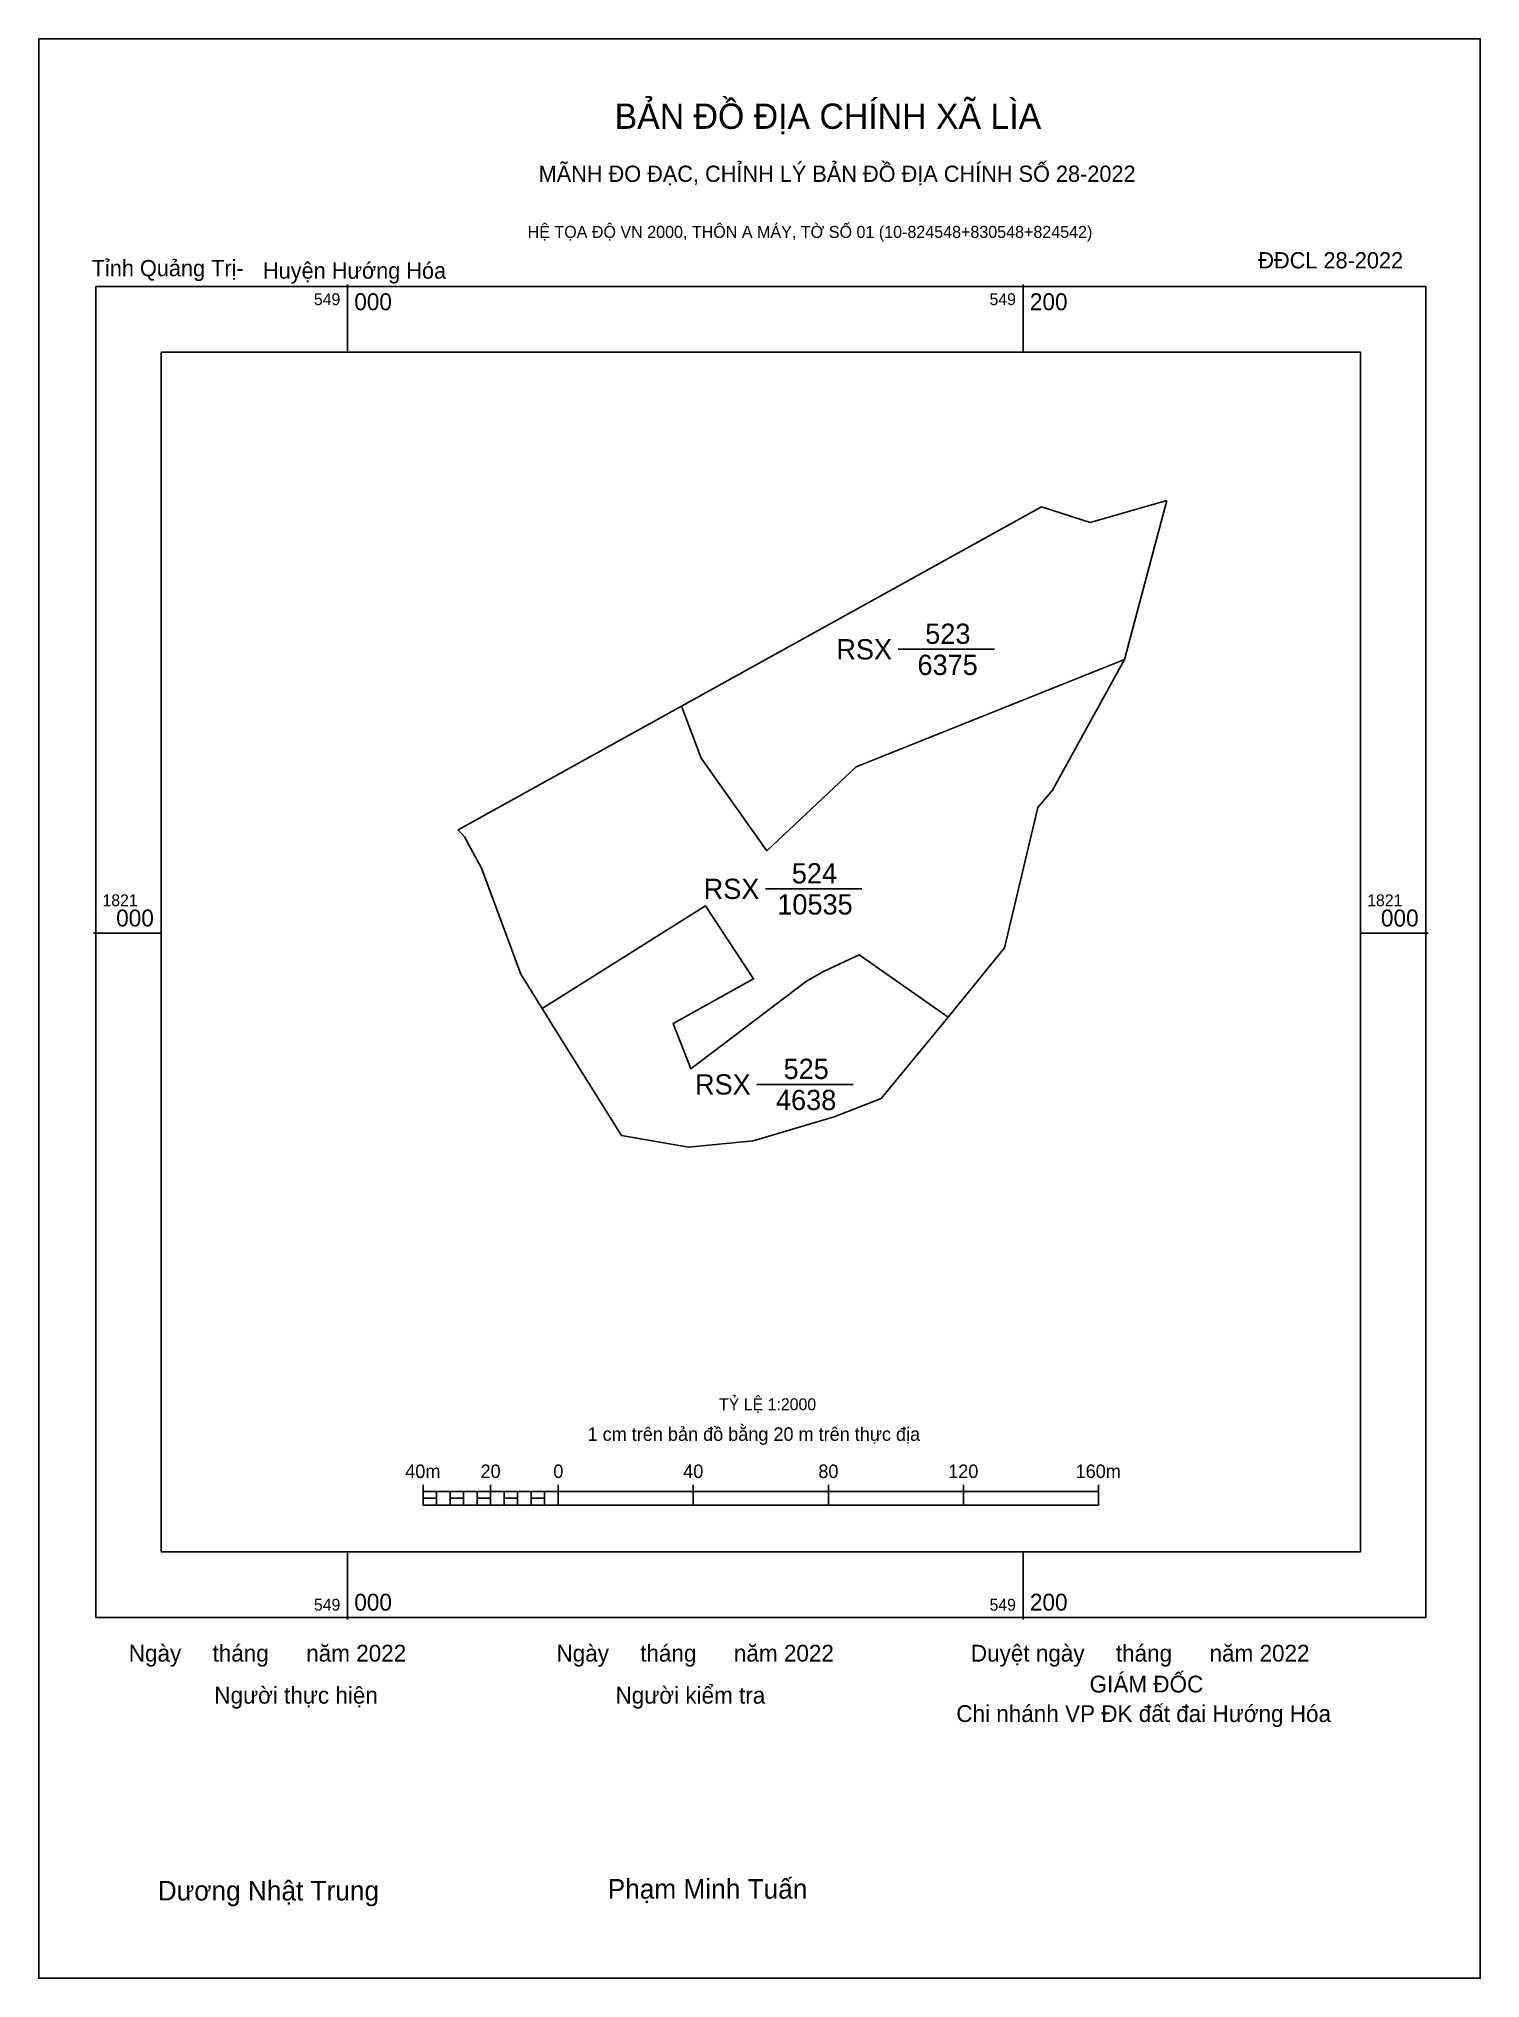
# Model space of a CAD drawing. Extents: x 548909 to 549335, y 1820691 to 1821265.
import ezdxf

# ---------------------------------------------------------------- set-up
doc = ezdxf.new("R2010")
doc.units = 0
for name, color, linetype in [('Level 10', 7, 'Continuous'), ('Level 13', 7, 'Continuous'), ('Level 15', 7, 'Continuous'), ('Level 27', 7, 'Continuous'), ('Level 6', 7, 'Continuous'), ('Level 62', 7, 'Continuous'), ('Level 63', 7, 'Continuous'), ('Level 9', 7, 'Continuous')]:
    doc.layers.add(name, color=color, linetype=linetype)

msp = doc.modelspace()

# ---------------------------------------------------------------- linework, layer by layer
at = {"layer": 'Level 10'}
for points in [[(549032.71, 1821030.59), (549098.85, 1821067.19), (549104.72, 1821051.76), (549124.14, 1821024.4), (549150.58, 1821049.25), (549229.99, 1821081.02), (549208.68, 1821042.3), (549204.4, 1821037.19), (549194.44, 1820995.64), (549177.83, 1820975.13), (549151.51, 1820993.6), (549140.93, 1820988.66), (549135.9, 1820985.77), (549101.64, 1820959.92), (549096.45, 1820973.32), (549120.2, 1820986.5), (549106, 1821008.06), (549057.64, 1820977.69), (549051.3, 1820987.84), (549039.62, 1821019.26), (549034.61, 1821028.56)], [(549061.01, 1820972.28), (549057.64, 1820977.69), (549106, 1821008.06), (549120.2, 1820986.5), (549096.45, 1820973.32), (549101.64, 1820959.92), (549135.9, 1820985.77), (549140.93, 1820988.66), (549151.51, 1820993.6), (549177.83, 1820975.13), (549157.98, 1820951.1), (549144.05, 1820945.71), (549120.1, 1820938.62), (549100.94, 1820936.68), (549081.07, 1820940.15)]]:
    msp.add_lwpolyline(points, close=True, dxfattribs=at)
at = {"layer": 'Level 13'}
for p, q in [((549163.04, 1821084.01), (549191.56, 1821084.01)), ((549123.76, 1821013.13), (549152.28, 1821013.13)), ((549121.19, 1820955.27), (549149.71, 1820955.27))]:
    msp.add_line(p, q, dxfattribs=at)
at = {"layer": 'Level 15'}
msp.add_lwpolyline([(548908.6, 1821264.65), (549335.32, 1821264.65), (549335.32, 1820690.81), (548908.6, 1820690.81)], close=True, dxfattribs=at)
at = {"layer": 'Level 27'}
for p, q in [((549229.99, 1821081.02), (549230, 1821081.04)), ((549098.85, 1821067.19), (549098.87, 1821067.2)), ((549032.71, 1821030.59), (549032.69, 1821030.61)), ((549057.64, 1820977.69), (549057.65, 1820977.67)), ((549177.83, 1820975.13), (549177.82, 1820975.11))]:
    msp.add_line(p, q, dxfattribs=at)
at = {"layer": 'Level 62'}
msp.add_lwpolyline([(548944.84, 1821171.96), (549299.86, 1821171.96), (549299.86, 1820816.94), (548944.84, 1820816.94)], close=True, dxfattribs=at)
at = {"layer": 'Level 63'}
for p, q in [((549000, 1821191.96), (549000, 1821171.96)), ((549200, 1821191.96), (549200, 1821171.96)), ((548924.84, 1821000), (548944.84, 1821000)), ((549299.86, 1821000), (549319.86, 1821000)), ((549022.35, 1820836.81), (549022.35, 1820830.81)), ((549042.35, 1820836.81), (549042.35, 1820830.81)), ((549062.35, 1820836.81), (549062.35, 1820830.81)), ((549102.35, 1820836.81), (549102.35, 1820830.81)), ((549142.35, 1820836.81), (549142.35, 1820830.81)), ((549182.35, 1820836.81), (549182.35, 1820830.81)), ((549222.35, 1820836.81), (549222.35, 1820830.81)), ((549022.35, 1820834.81), (549222.35, 1820834.81)), ((549026.35, 1820834.81), (549026.35, 1820830.81)), ((549030.35, 1820834.81), (549030.35, 1820830.81)), ((549034.35, 1820834.81), (549034.35, 1820830.81)), ((549038.35, 1820834.81), (549038.35, 1820830.81)), ((549042.35, 1820834.81), (549042.35, 1820830.81)), ((549046.35, 1820834.81), (549046.35, 1820830.81)), ((549050.35, 1820834.81), (549050.35, 1820830.81)), ((549054.35, 1820834.81), (549054.35, 1820830.81)), ((549058.35, 1820834.81), (549058.35, 1820830.81)), ((549062.35, 1820834.81), (549062.35, 1820830.81)), ((549022.35, 1820830.81), (549222.35, 1820830.81)), ((549000, 1820816.94), (549000, 1820796.94)), ((549200, 1820816.94), (549200, 1820796.94))]:
    msp.add_line(p, q, dxfattribs=at)
for points in [[(548925.46, 1821191.34), (549319.24, 1821191.34), (549319.24, 1820797.57), (548925.46, 1820797.57)], [(549022.35, 1820832.81), (549026.35, 1820832.81), (549026.35, 1820830.81), (549022.35, 1820830.81)], [(549022.35, 1820832.81), (549026.35, 1820832.81), (549026.35, 1820830.81), (549022.35, 1820830.81)], [(549030.35, 1820832.81), (549034.35, 1820832.81), (549034.35, 1820830.81), (549030.35, 1820830.81)], [(549038.35, 1820832.81), (549042.35, 1820832.81), (549042.35, 1820830.81), (549038.35, 1820830.81)], [(549046.35, 1820832.81), (549050.35, 1820832.81), (549050.35, 1820830.81), (549046.35, 1820830.81)], [(549054.35, 1820832.81), (549058.35, 1820832.81), (549058.35, 1820830.81), (549054.35, 1820830.81)]]:
    msp.add_lwpolyline(points, close=True, dxfattribs=at)
at = {"layer": 'Level 9'}
for p, q in [((549098.85, 1821067.19), (549205.41, 1821126.15)), ((549205.41, 1821126.15), (549219.85, 1821121.56)), ((549219.85, 1821121.56), (549242.53, 1821128.08)), ((549242.53, 1821128.08), (549229.99, 1821081.02))]:
    msp.add_line(p, q, dxfattribs=at)

# ---------------------------------------------------------------- texts
at = {"layer": 'Level 13'}
for s, p in [('523', (549171.02, 1821085.61)), ('RSX', (549144.71, 1821081.01)), ('6375', (549168.73, 1821076.41)), ('524', (549131.52, 1821014.73)), ('RSX', (549105.43, 1821010.13)), ('10535', (549127.23, 1821005.53)), ('RSX', (549102.86, 1820952.27)), ('525', (549129.09, 1820956.87)), ('4638', (549126.84, 1820947.67))]:
    msp.add_text(s, height=6, dxfattribs=at).set_placement(p)
at = {"layer": 'Level 6'}
msp.add_text('TỶ LỆ 1:2000', height=3.5158, dxfattribs=at).set_placement((549109.98, 1820858.87))
at = {"layer": 'Level 63'}
for s, height, p in [('BẢN ĐỒ ĐỊA CHÍNH XÃ LÌA', 7.4873, (549079.07, 1821238)), ('MÃNH ĐO ĐẠC, CHỈNH LÝ BẢN ĐỒ ĐỊA CHÍNH SỐ 28-2022', 4.8044, (549056.58, 1821222.31)), ('HỆ TỌA ĐỘ VN 2000, THÔN A MÁY, TỜ SỐ 01 (10-824548+830548+824542)', 3.5565, (549053.31, 1821205.73)), ('549', 3.5, (548990.06, 1821185.84)), ('000', 5, (549002, 1821184.34)), ('549', 3.5, (549190.06, 1821185.84)), ('200', 5, (549202, 1821184.34)), ('1821', 3.5, (548927.46, 1821008)), ('1821', 3.5, (549301.86, 1821008)), ('000', 5, (548931.52, 1821002)), ('000', 5, (549305.92, 1821002)), ('1 cm trên bản đồ bằng 20 m trên thực địa', 4, (549071.07, 1820849.81)), ('40m', 4, (549017.09, 1820838.81)), ('20', 4, (549039.38, 1820838.81)), ('0', 4, (549060.93, 1820838.81)), ('40', 4, (549099.38, 1820838.81)), ('80', 4, (549139.38, 1820838.81)), ('120', 4, (549177.82, 1820838.81)), ('160m', 4, (549215.54, 1820838.81)), ('549', 3.5, (548990.06, 1820799.57)), ('000', 5, (549002, 1820799.57)), ('549', 3.5, (549190.06, 1820799.57)), ('200', 5, (549202, 1820799.57)), ('Ngày     tháng      năm 2022', 4.9766, (548935.25, 1820784.49)), ('Ngày     tháng      năm 2022', 4.9766, (549061.86, 1820784.49)), ('Duyệt ngày     tháng      năm 2022', 4.9766, (549184.53, 1820784.49)), ('GIÁM ĐỐC', 4.977, (549219.68, 1820775.35)), ('Người thực hiện', 4.9766, (548960.57, 1820772.05)), ('Người kiểm tra', 4.9766, (549079.35, 1820772.05)), ('Chi nhánh VP ĐK đất đai Hướng Hóa', 4.9766, (549180.22, 1820766.62)), ('Dương Nhật Trung', 5.8048, (548943.83, 1820713.82)), ('Phạm Minh Tuấn', 5.8048, (549077.02, 1820714.35))]:
    msp.add_text(s, height=height, dxfattribs=at).set_placement(p)
at = {"layer": 'Level 9'}
for s, p in [('Tỉnh Quảng Trị-', (548924.27, 1821194.39)), ('Huyện Hướng Hóa', (548974.97, 1821193.67)), ('ĐĐCL 28-2022', (549269.63, 1821196.71))]:
    msp.add_text(s, height=4.8044, dxfattribs=at).set_placement(p)

doc.saveas('drawing.dxf')
